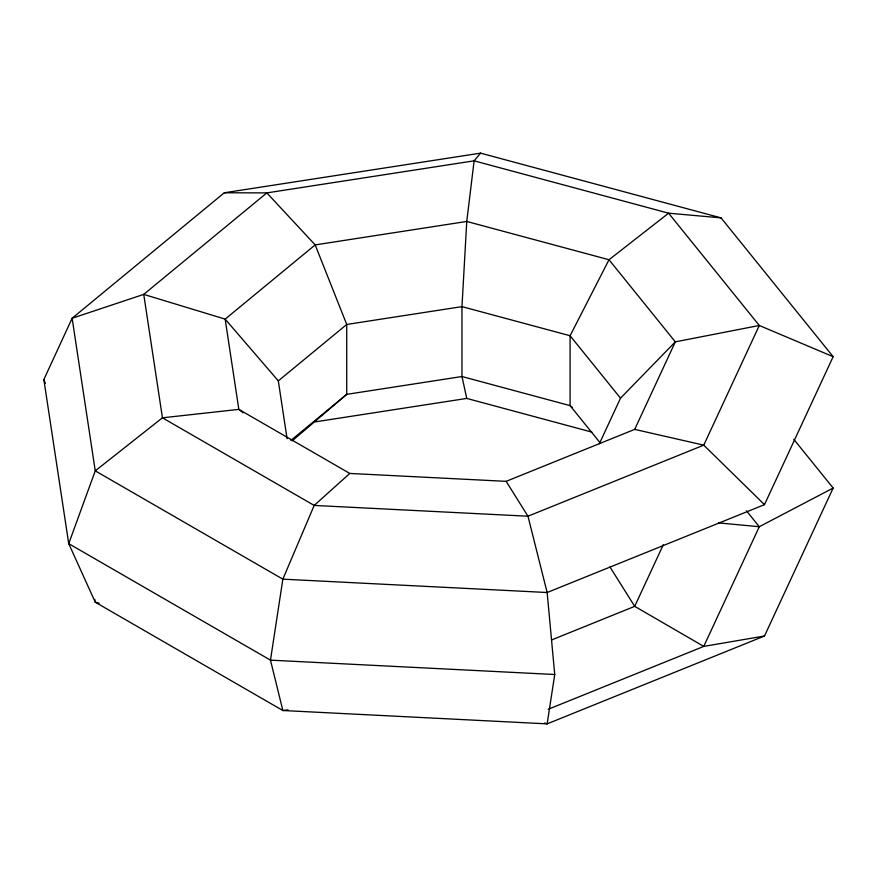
<?xml version="1.0" encoding="UTF-8"?>
<svg xmlns="http://www.w3.org/2000/svg" width="877" height="877" viewBox="0 0 877 877"><rect width="100%" height="100%" fill="white"/><g stroke="black" fill="none" stroke-linecap="round" stroke-linejoin="round"><path stroke-width="1.32" d="M554.735 674.512L270.478 660.151L68.724 543.663L95.253 470.85L162.442 417.814L238.84 409.384L349.813 473.448L506.15 481.341L527.965 516.224L547.149 592.512L554.735 674.512L547.149 723.865L282.854 710.513L95.253 602.203L68.724 543.663L43.85 379.555L72.133 318.252L224.304 192.776L480.574 153.135L721.026 217.869L833.15 356.698L764.481 504.648L547.149 592.512L282.854 579.16L95.253 470.85L72.133 318.252L143.74 294.387L266.827 192.896L474.117 160.831L668.603 213.188L721.026 217.869M599.353 443.751L620.51 398.169L675.323 341.855L759.296 325.477L833.15 356.698M506.15 481.341L634.707 429.379L675.323 341.855L609 259.745L466.761 221.453L315.183 244.902L225.159 319.118L143.74 294.387L162.442 417.814L314.185 505.426L527.965 516.224L703.76 445.154L759.296 325.477L668.603 213.188L609 259.745L570.094 335.748L570.094 405.634L600 442.666M663.308 544.716L634.707 606.347L551.523 639.98M544.595 723.01L547.149 723.865L764.481 636.011L833.15 488.05L793.773 439.3M480.574 153.135L474.117 160.831L466.761 221.453L461.971 306.632L461.971 376.529L466.761 398.421L591.876 432.109M349.813 473.448L314.185 505.426L282.854 579.16L270.478 660.151L282.854 710.513L288.073 709.877M292.151 440.857L346.733 394.354L461.971 376.529L570.094 405.634L572.188 407.323M287.075 438.73L278.316 380.881L346.733 324.468L461.971 306.632L570.094 335.748L620.51 398.169M290.945 440.364L346.733 394.354L346.733 324.468L315.183 244.902L266.827 192.896L224.304 192.776M833.15 488.05L759.296 526.726L718.669 522.911M548.202 709.285L703.76 646.404L764.481 636.011M315.183 421.87L466.761 398.421M634.707 429.379L703.76 445.154L764.481 504.648M99.2 603.19L95.253 602.203L94.848 599.506M243.082 412.793L238.84 409.384L225.159 319.118L278.316 380.881M746.47 510.842L759.296 526.726L703.76 646.404L634.707 606.347L609.986 567.002M43.85 379.555L45.363 383.315"/></g></svg>
